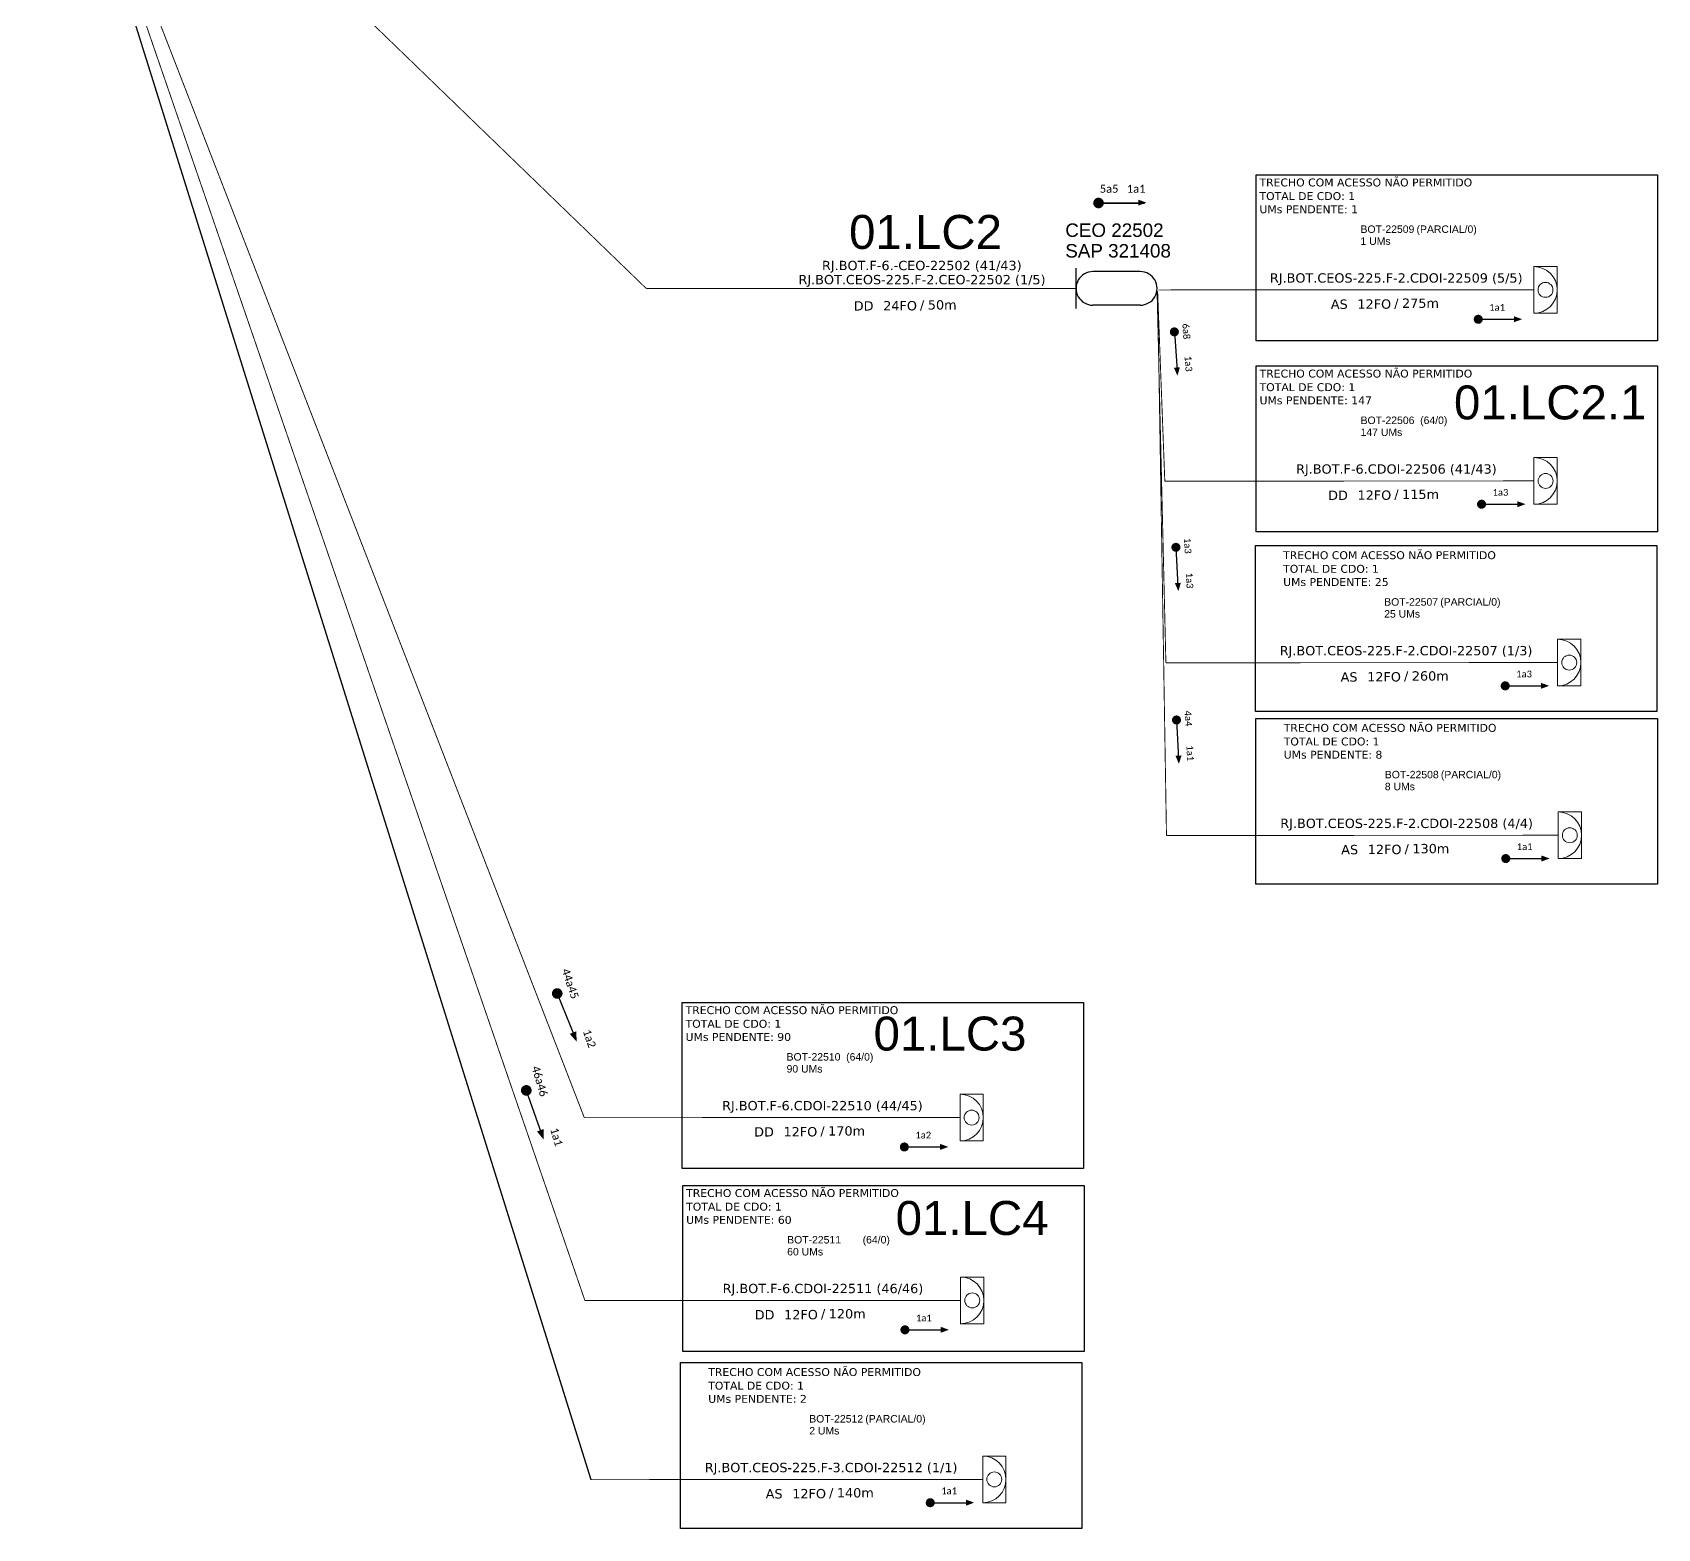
# Model space of a CAD drawing. Header units: millimetres. Extents: x 742 to 1449, y -949 to -211.
# Drawn here: x 859.1 to 1219.1, y -949 to -617.6 of the extents above; entities that cross this region are included whole.
import ezdxf
from ezdxf.enums import TextEntityAlignment as Align

# ---------------------------------------------------------------- set-up
doc = ezdxf.new("R2010")
doc.units = ezdxf.units.MM
doc.header["$LTSCALE"] = 3
for name, color, linetype, lineweight in [("20.0-LEGENDA DOS CDO'S", 1, 'Continuous', 0), ('20.1-CDO_INTERIOR', 1, 'Continuous', 0), ('40.1-ETIQUETAS', 1, 'Continuous', 20)]:
    doc.layers.add(name, color=color, linetype=linetype, lineweight=lineweight)
for name, color, linetype in [('CAP a instalar', 1, 'Continuous'), ('SETA', 7, 'Continuous'), ('surveys', 252, 'Continuous'), ('surveys legendas', 7, 'Continuous'), ('texto', 255, 'Continuous'), ('Txtruas', 150, 'Continuous')]:
    doc.layers.add(name, color=color, linetype=linetype)
doc.styles.add('ARIAL', font='arial.ttf')
doc.styles.add('siredit', font='verdana.ttf')
doc.styles.get("Standard").update_dxf_attribs({"font": 'arial.ttf'})
doc.linetypes.add('FENCELINE1', pattern='A,0.25,-0.1,[133,ltypeshp.shx,S=0.1,R=0,X=-0.1,Y=0],-0.1,1', length=1.45)

# ---------------------------------------------------------------- blocks, each defined once
blk = doc.blocks.new('ETIQUETA_RS5F')
at = {"layer": '40.1-ETIQUETAS', "color": 0, "style": 'siredit'}
blk.add_text('/', height=1.5, dxfattribs=at).set_placement((1.55, -1.95), align=Align.MIDDLE_RIGHT)
for tag, p in [('ETIQUETA_R_SECUNDARIA', (1.18, 2.1)), ('ETIQUETA_R_PRIMARIA', (1.18, 4.1)), ('F_ATIVAS/F_MORTAS', (1.11, -4.24))]:
    blk.add_attdef(tag, text='', height=1.5, dxfattribs=at).set_placement(p, align=Align.MIDDLE_CENTER)
for tag, p in [('TIPO_CABO', (-6.62, -2.12)), ('CAP_CABO', (0.37, -2.09))]:
    blk.add_attdef(tag, text='', height=1.5, dxfattribs=at).set_placement(p, align=Align.MIDDLE_RIGHT)
blk.add_attdef('METROS', text='', height=1.5, dxfattribs=at).set_placement((2.11, -1.95), align=Align.MIDDLE_LEFT)
for tag, p in [('FUSÃO_1', (0.82, -8.39)), ('FUSÃO_2', (0.82, -10.6)), ('FUSÃO_3', (0.82, -12.93)), ('FUSÃO_4', (0.82, -15.14)), ('FUSÃO_5', (0.82, -17.16))]:
    blk.add_attdef(tag, text='', height=1.5, dxfattribs=at).set_placement(p, align=Align.CENTER)
blk = doc.blocks.new('A$C0CDF1BB7')
at = {"layer": 'Txtruas', "color": 1}
blk.add_line((9.78, 5.66), (2.58, 5.66), dxfattribs=at)
for points in [[(0, 0), (0.01, 6.19)], [(9.77, 0.52), (2.57, 0.52)]]:
    blk.add_lwpolyline(points, dxfattribs=at)
for centre, start, end in [((2.57, 3.09), 89.9211, 269.9225), ((9.78, 3.09), 269.9211, 89.9225)]:
    blk.add_arc(centre, 2.57, start, end, dxfattribs=at)
blk = doc.blocks.new('CDOI_INT')
at = {"layer": '20.1-CDO_INTERIOR', "color": 0, "lineweight": 18}
blk.add_lwpolyline([(4.25, -4.25), (4.25, 4.25), (0, 4.25), (0, -4.25)], close=True, dxfattribs=at)
blk.add_circle((2.12, 0), 1.36, dxfattribs=at)
blk.add_arc((0, 0), 4.25, 270, 90, dxfattribs=at)
at = {"layer": "20.0-LEGENDA DOS CDO'S", "color": 0, "style": 'ARIAL'}
for tag, p in [('CDO_N', (-0.08, 10.38)), ('SURVEY', (-0.08, 8.2)), ('SPLITER_1', (21.18, 10.38)), ('SPLITER_2', (21.19, 8.68)), ('SAP', (-0.08, 6.23)), ('1:XX', (5.94, -2.22)), ('UMS', (5.94, -4.24))]:
    blk.add_attdef(tag, p, '', height=1.36, dxfattribs=at)
blk.add_attdef('FIBRAS_UTILIZADAS', text='', height=1.36, dxfattribs=at).set_placement((15.34, 10.38), align=Align.CENTER)

msp = doc.modelspace()

# ---------------------------------------------------------------- linework, layer by layer
at = {"linetype": 'Continuous'}
msp.add_lwpolyline([(859.16, -543.26), (982.82, -938.21)], dxfattribs=at)
at = {"color": 3}
for points in [[(1130.16, -649.14), (1219.07, -649.14), (1219.07, -685.92), (1130.16, -685.92)], [(1130.19, -691.48), (1219.1, -691.48), (1219.1, -728.25), (1130.19, -728.25)], [(1130.02, -731.29), (1218.93, -731.29), (1218.93, -768.06), (1130.02, -768.06)], [(1130.15, -769.55), (1219.07, -769.55), (1219.07, -806.32), (1130.15, -806.32)], [(1003.03, -832.51), (1091.94, -832.51), (1091.94, -869.29), (1003.03, -869.29)], [(1003.16, -873.03), (1092.07, -873.03), (1092.07, -909.8), (1003.16, -909.8)], [(1002.65, -912.26), (1091.56, -912.26), (1091.56, -949.03), (1002.65, -949.03)]]:
    msp.add_lwpolyline(points, close=True, dxfattribs=at)
for points, const_width in [([(1095.27, -654.79, 1), (1095.27, -655.96, 1)], 1.17), ([(1178.89, -681.14, 1), (1179.89, -681.14, 1)], 1), ([(1112.03, -683.43, 1), (1112.1, -684.43, 1)], 1), ([(1179.62, -722.11, 1), (1180.62, -722.11, 1)], 1), ([(1112.39, -731.16, 1), (1112.44, -732.16, 1)], 1), ([(1184.86, -762.35, 1), (1185.86, -762.35, 1)], 1), ([(1112.52, -769.41, 1), (1112.57, -770.41, 1)], 1), ([(1184.99, -800.61, 1), (1185.99, -800.61, 1)], 1), ([(975.13, -829.96, 1), (975.57, -831.05, 1)], 1.18), ([(968.3, -851.42, 1), (968.69, -852.54, 1)], 1.18), ([(1051.75, -864.51, 1), (1052.75, -864.51, 1)], 1), ([(1051.88, -905.02, 1), (1052.88, -905.02, 1)], 1), ([(1057.49, -943.32, 1), (1058.49, -943.32, 1)], 1)]:
    msp.add_lwpolyline(points, format="xyb", close=True, dxfattribs=dict(const_width=const_width))
at = {"layer": 'CAP a instalar', "color": 1, "ltscale": 5, "const_width": 0.2}
for points in [[(859.2, -543.04), (981.35, -858.01)], [(859.2, -543.04), (981.48, -898.52)], [(859.24, -542.97), (995.08, -674.32)], [(995.08, -674.32), (1030.71, -674.32)], [(1030.71, -674.32), (1090.53, -674.32)], [(1108.36, -674.98), (1109.95, -717)], [(1109.95, -717), (1191.74, -716.95)], [(981.35, -858.01), (1064.58, -857.99)], [(981.48, -898.52), (1064.71, -898.51)]]:
    msp.add_lwpolyline(points, dxfattribs=at)
at = {"layer": 'CAP a instalar', "color": 8, "ltscale": 5, "const_width": 0.2}
for points in [[(1108.24, -674.91), (1110.19, -757.24)], [(1108.36, -674.98), (1110.32, -795.5)], [(1108.48, -674.64), (1191.71, -674.62)], [(1110.19, -757.24), (1196.97, -757.19)], [(1110.32, -795.5), (1197.1, -795.45)], [(982.82, -938.21), (1069.6, -938.16)]]:
    msp.add_lwpolyline(points, dxfattribs=at)
at = {"layer": 'SETA'}
for points in [[(1095.31, -655.43), (1105.47, -655.43)], [(1105.47, -655.43), (1095.31, -655.43)], [(1112.07, -683.93), (1112.66, -692.51)], [(1179.39, -681.14), (1187.98, -681.14)], [(1180.12, -722.11), (1188.72, -722.11)], [(1112.41, -731.66), (1112.87, -740.24)], [(1185.36, -762.35), (1193.95, -762.35)], [(1112.54, -769.91), (1113, -778.5)], [(1185.49, -800.61), (1194.08, -800.61)], [(975.35, -830.5), (979.14, -839.93)], [(968.5, -851.98), (971.86, -861.57)], [(1052.25, -864.51), (1060.85, -864.51)], [(1052.38, -905.02), (1060.98, -905.02)], [(1057.99, -943.32), (1066.58, -943.32)]]:
    msp.add_lwpolyline(points, dxfattribs=at)
for points in [[(1096.12, -654.63), (1093.96, -655.42), (1096.12, -656.21)], [(1104.05, -654.63), (1105.88, -655.29), (1104.05, -655.96)], [(1187.29, -680.46), (1189.12, -681.12), (1187.29, -681.79)], [(1113.29, -691.78), (1112.75, -693.65), (1111.96, -691.87)], [(1188.03, -721.43), (1189.86, -722.1), (1188.03, -722.77)], [(1113.51, -739.52), (1112.95, -741.38), (1112.18, -739.59)], [(1193.26, -761.67), (1195.09, -762.34), (1193.26, -763.01)], [(1113.65, -777.77), (1113.08, -779.64), (1112.32, -777.84)], [(1193.39, -799.93), (1195.23, -800.6), (1193.39, -801.26)], [(979.58, -838.88), (979.65, -841.18), (978.12, -839.46)], [(972.35, -860.53), (972.32, -862.84), (970.86, -861.06)], [(1060.16, -863.83), (1061.99, -864.49), (1060.16, -865.16)], [(1060.29, -904.34), (1062.12, -905.01), (1060.29, -905.67)], [(1065.89, -942.64), (1067.72, -943.31), (1065.89, -943.98)]]:
    msp.add_solid(points, dxfattribs=at)

# ---------------------------------------------------------------- block references
at = {"layer": '40.1-ETIQUETAS'}
ref = msp.add_blockref('ETIQUETA_RS5F', (1054.53, -675.25), dxfattribs=dict(at, xscale=1.378472709545349, yscale=1.378472709545349, zscale=1.378472709545349))
ref.add_attrib('ETIQUETA_R_PRIMARIA', 'RJ.BOT.F-6.-CEO-22502 (41/43)', dxfattribs={"color": 0, "height": 2.0677, "style": 'siredit'}).set_placement((1056.12, -669.22), align=Align.MIDDLE_CENTER)
ref.add_attrib('ETIQUETA_R_SECUNDARIA', 'RJ.BOT.CEOS-225.F-2.CEO-22502 (1/5)', dxfattribs={"color": 0, "height": 2.0677, "style": 'siredit'}).set_placement((1056.16, -672.35), align=Align.MIDDLE_CENTER)
ref.add_attrib('TIPO_CABO', 'DD', dxfattribs={"color": 0, "height": 2.068, "style": 'siredit'}).set_placement((1045.41, -678.17), align=Align.MIDDLE_RIGHT)
ref.add_attrib('CAP_CABO', '24FO', dxfattribs={"color": 0, "height": 2.068, "style": 'siredit'}).set_placement((1055.04, -678.13), align=Align.MIDDLE_RIGHT)
ref.add_attrib('METROS', '50m', dxfattribs={"color": 0, "height": 2.068, "style": 'siredit'}).set_placement((1057.45, -677.94), align=Align.MIDDLE_LEFT)
at = {"layer": 'CAP a instalar', "color": 8, "linetype": 'FENCELINE1', "ltscale": 7}
ref = msp.add_blockref('CDOI_INT', (1191.71, -674.62), dxfattribs=dict(at, xscale=1.21541625498503, yscale=1.21541625498503, zscale=1.21541625498503))
ref.add_attrib('CDO_N', 'BOT-22509', (1153.3, -662), dxfattribs={"layer": "20.0-LEGENDA DOS CDO'S", "color": 0, "height": 1.653, "style": 'ARIAL'})
ref.add_attrib('FIBRAS_UTILIZADAS', '         (PARCIAL/0)', dxfattribs={"layer": "20.0-LEGENDA DOS CDO'S", "color": 0, "height": 1.6533, "style": 'ARIAL'}).set_placement((1169.5, -662), align=Align.CENTER)
ref.add_attrib('SURVEY', '1 UMs', (1153.3, -664.66), dxfattribs={"layer": "20.0-LEGENDA DOS CDO'S", "color": 0, "height": 1.653, "style": 'ARIAL'})
ref = msp.add_blockref('ETIQUETA_RS5F', (1159.59, -674.88), dxfattribs=dict(at, xscale=1.378472709545349, yscale=1.378472709545349, zscale=1.378472709545349))
ref.add_attrib('ETIQUETA_R_SECUNDARIA', 'RJ.BOT.CEOS-225.F-2.CDOI-22509 (5/5)', dxfattribs={"layer": '40.1-ETIQUETAS', "color": 0, "height": 2.0677, "style": 'siredit'}).set_placement((1161.22, -671.98), align=Align.MIDDLE_CENTER)
ref.add_attrib('TIPO_CABO', 'AS', dxfattribs={"layer": '40.1-ETIQUETAS', "color": 0, "height": 2.068, "style": 'siredit'}).set_placement((1150.47, -677.8), align=Align.MIDDLE_RIGHT)
ref.add_attrib('CAP_CABO', '12FO', dxfattribs={"layer": '40.1-ETIQUETAS', "color": 0, "height": 2.068, "style": 'siredit'}).set_placement((1160.09, -677.76), align=Align.MIDDLE_RIGHT)
ref.add_attrib('METROS', '275m', dxfattribs={"layer": '40.1-ETIQUETAS', "color": 0, "height": 2.068, "style": 'siredit'}).set_placement((1162.5, -677.57), align=Align.MIDDLE_LEFT)
at = {"layer": 'CAP a instalar', "linetype": 'FENCELINE1', "ltscale": 7}
ref = msp.add_blockref('CDOI_INT', (1191.74, -716.95), dxfattribs=dict(at, xscale=1.21541625498503, yscale=1.21541625498503, zscale=1.21541625498503))
ref.add_attrib('CDO_N', 'BOT-22506', (1153.32, -704.34), dxfattribs={"layer": "20.0-LEGENDA DOS CDO'S", "color": 0, "height": 1.653, "style": 'ARIAL'})
ref.add_attrib('FIBRAS_UTILIZADAS', '(64/0)', dxfattribs={"layer": "20.0-LEGENDA DOS CDO'S", "color": 0, "height": 1.653, "style": 'ARIAL'}).set_placement((1169.53, -704.34), align=Align.CENTER)
ref.add_attrib('SURVEY', '147 UMs', (1153.32, -706.99), dxfattribs={"layer": "20.0-LEGENDA DOS CDO'S", "color": 0, "height": 1.653, "style": 'ARIAL'})
ref = msp.add_blockref('ETIQUETA_RS5F', (1159.61, -717.21), dxfattribs=dict(at, xscale=1.378472709545349, yscale=1.378472709545349, zscale=1.378472709545349))
ref.add_attrib('ETIQUETA_R_SECUNDARIA', 'RJ.BOT.F-6.CDOI-22506 (41/43)', dxfattribs={"layer": '40.1-ETIQUETAS', "color": 0, "height": 2.0677, "style": 'siredit'}).set_placement((1161.25, -714.31), align=Align.MIDDLE_CENTER)
ref.add_attrib('TIPO_CABO', 'DD', dxfattribs={"layer": '40.1-ETIQUETAS', "color": 0, "height": 2.068, "style": 'siredit'}).set_placement((1150.5, -720.13), align=Align.MIDDLE_RIGHT)
ref.add_attrib('CAP_CABO', '12FO', dxfattribs={"layer": '40.1-ETIQUETAS', "color": 0, "height": 2.068, "style": 'siredit'}).set_placement((1160.12, -720.1), align=Align.MIDDLE_RIGHT)
ref.add_attrib('METROS', '115m', dxfattribs={"layer": '40.1-ETIQUETAS', "color": 0, "height": 2.068, "style": 'siredit'}).set_placement((1162.53, -719.91), align=Align.MIDDLE_LEFT)
at = {"layer": 'CAP a instalar', "color": 8, "ltscale": 5}
ref = msp.add_blockref('CDOI_INT', (1196.97, -757.19), dxfattribs=dict(at, xscale=1.21541625498503, yscale=1.21541625498503, zscale=1.21541625498503))
ref.add_attrib('CDO_N', 'BOT-22507', (1158.55, -744.58), dxfattribs={"layer": "20.0-LEGENDA DOS CDO'S", "color": 0, "height": 1.653, "style": 'ARIAL'})
ref.add_attrib('FIBRAS_UTILIZADAS', '         (PARCIAL/0)', dxfattribs={"layer": "20.0-LEGENDA DOS CDO'S", "color": 0, "height": 1.6533, "style": 'ARIAL'}).set_placement((1174.76, -744.58), align=Align.CENTER)
ref.add_attrib('SURVEY', '25 UMs', (1158.55, -747.23), dxfattribs={"layer": "20.0-LEGENDA DOS CDO'S", "color": 0, "height": 1.653, "style": 'ARIAL'})
ref = msp.add_blockref('ETIQUETA_RS5F', (1161.76, -757.45), dxfattribs=dict(at, xscale=1.378472709545349, yscale=1.378472709545349, zscale=1.378472709545349))
ref.add_attrib('ETIQUETA_R_SECUNDARIA', 'RJ.BOT.CEOS-225.F-2.CDOI-22507 (1/3)', dxfattribs={"layer": '40.1-ETIQUETAS', "color": 0, "height": 2.0677, "style": 'siredit'}).set_placement((1163.39, -754.55), align=Align.MIDDLE_CENTER)
ref.add_attrib('TIPO_CABO', 'AS', dxfattribs={"layer": '40.1-ETIQUETAS', "color": 0, "height": 2.068, "style": 'siredit'}).set_placement((1152.64, -760.37), align=Align.MIDDLE_RIGHT)
ref.add_attrib('CAP_CABO', '12FO', dxfattribs={"layer": '40.1-ETIQUETAS', "color": 0, "height": 2.068, "style": 'siredit'}).set_placement((1162.26, -760.34), align=Align.MIDDLE_RIGHT)
ref.add_attrib('METROS', '260m', dxfattribs={"layer": '40.1-ETIQUETAS', "color": 0, "height": 2.068, "style": 'siredit'}).set_placement((1164.67, -760.15), align=Align.MIDDLE_LEFT)
ref = msp.add_blockref('CDOI_INT', (1197.1, -795.45), dxfattribs=dict(at, xscale=1.21541625498503, yscale=1.21541625498503, zscale=1.21541625498503))
ref.add_attrib('CDO_N', 'BOT-22508', (1158.69, -782.83), dxfattribs={"layer": "20.0-LEGENDA DOS CDO'S", "color": 0, "height": 1.653, "style": 'ARIAL'})
ref.add_attrib('FIBRAS_UTILIZADAS', '         (PARCIAL/0)', dxfattribs={"layer": "20.0-LEGENDA DOS CDO'S", "color": 0, "height": 1.6533, "style": 'ARIAL'}).set_placement((1174.89, -782.83), align=Align.CENTER)
ref.add_attrib('SURVEY', '8 UMs', (1158.69, -785.48), dxfattribs={"layer": "20.0-LEGENDA DOS CDO'S", "color": 0, "height": 1.653, "style": 'ARIAL'})
ref = msp.add_blockref('ETIQUETA_RS5F', (1161.89, -795.71), dxfattribs=dict(at, xscale=1.378472709545349, yscale=1.378472709545349, zscale=1.378472709545349))
ref.add_attrib('ETIQUETA_R_SECUNDARIA', 'RJ.BOT.CEOS-225.F-2.CDOI-22508 (4/4)', dxfattribs={"layer": '40.1-ETIQUETAS', "color": 0, "height": 2.0677, "style": 'siredit'}).set_placement((1163.52, -792.81), align=Align.MIDDLE_CENTER)
ref.add_attrib('TIPO_CABO', 'AS', dxfattribs={"layer": '40.1-ETIQUETAS', "color": 0, "height": 2.068, "style": 'siredit'}).set_placement((1152.77, -798.62), align=Align.MIDDLE_RIGHT)
ref.add_attrib('CAP_CABO', '12FO', dxfattribs={"layer": '40.1-ETIQUETAS', "color": 0, "height": 2.068, "style": 'siredit'}).set_placement((1162.39, -798.59), align=Align.MIDDLE_RIGHT)
ref.add_attrib('METROS', '130m', dxfattribs={"layer": '40.1-ETIQUETAS', "color": 0, "height": 2.068, "style": 'siredit'}).set_placement((1164.8, -798.4), align=Align.MIDDLE_LEFT)
at = {"layer": 'CAP a instalar', "linetype": 'FENCELINE1', "ltscale": 7}
ref = msp.add_blockref('CDOI_INT', (1064.58, -857.99), dxfattribs=dict(at, xscale=1.21541625498503, yscale=1.21541625498503, zscale=1.21541625498503))
ref.add_attrib('CDO_N', 'BOT-22510', (1026.16, -845.37), dxfattribs={"layer": "20.0-LEGENDA DOS CDO'S", "color": 0, "height": 1.653, "style": 'ARIAL'})
ref.add_attrib('FIBRAS_UTILIZADAS', '(64/0)', dxfattribs={"layer": "20.0-LEGENDA DOS CDO'S", "color": 0, "height": 1.653, "style": 'ARIAL'}).set_placement((1042.37, -845.37), align=Align.CENTER)
ref.add_attrib('SURVEY', '90 UMs', (1026.16, -848.02), dxfattribs={"layer": "20.0-LEGENDA DOS CDO'S", "color": 0, "height": 1.653, "style": 'ARIAL'})
ref = msp.add_blockref('ETIQUETA_RS5F', (1032.46, -858.25), dxfattribs=dict(at, xscale=1.378472709545349, yscale=1.378472709545349, zscale=1.378472709545349))
ref.add_attrib('ETIQUETA_R_SECUNDARIA', 'RJ.BOT.F-6.CDOI-22510 (44/45)', dxfattribs={"layer": '40.1-ETIQUETAS', "color": 0, "height": 2.0677, "style": 'siredit'}).set_placement((1034.09, -855.35), align=Align.MIDDLE_CENTER)
ref.add_attrib('TIPO_CABO', 'DD', dxfattribs={"layer": '40.1-ETIQUETAS', "color": 0, "height": 2.068, "style": 'siredit'}).set_placement((1023.34, -861.16), align=Align.MIDDLE_RIGHT)
ref.add_attrib('CAP_CABO', '12FO', dxfattribs={"layer": '40.1-ETIQUETAS', "color": 0, "height": 2.068, "style": 'siredit'}).set_placement((1032.96, -861.13), align=Align.MIDDLE_RIGHT)
ref.add_attrib('METROS', '170m', dxfattribs={"layer": '40.1-ETIQUETAS', "color": 0, "height": 2.068, "style": 'siredit'}).set_placement((1035.37, -860.94), align=Align.MIDDLE_LEFT)
at = {"layer": 'CAP a instalar', "color": 1, "ltscale": 5}
ref = msp.add_blockref('CDOI_INT', (1064.71, -898.51), dxfattribs=dict(at, xscale=1.21541625498503, yscale=1.21541625498503, zscale=1.21541625498503))
ref.add_attrib('CDO_N', 'BOT-22511', (1026.29, -885.89), dxfattribs={"layer": "20.0-LEGENDA DOS CDO'S", "color": 0, "height": 1.653, "style": 'ARIAL'})
ref.add_attrib('FIBRAS_UTILIZADAS', '           (64/0)', dxfattribs={"layer": "20.0-LEGENDA DOS CDO'S", "color": 0, "height": 1.6533, "style": 'ARIAL'}).set_placement((1042.5, -885.89), align=Align.CENTER)
ref.add_attrib('SURVEY', '60 UMs', (1026.29, -888.54), dxfattribs={"layer": "20.0-LEGENDA DOS CDO'S", "color": 0, "height": 1.653, "style": 'ARIAL'})
ref = msp.add_blockref('ETIQUETA_RS5F', (1032.59, -898.76), dxfattribs=dict(at, xscale=1.378472709545349, yscale=1.378472709545349, zscale=1.378472709545349))
ref.add_attrib('ETIQUETA_R_SECUNDARIA', 'RJ.BOT.F-6.CDOI-22511 (46/46)', dxfattribs={"layer": '40.1-ETIQUETAS', "color": 0, "height": 2.0677, "style": 'siredit'}).set_placement((1034.22, -895.86), align=Align.MIDDLE_CENTER)
ref.add_attrib('TIPO_CABO', 'DD', dxfattribs={"layer": '40.1-ETIQUETAS', "color": 0, "height": 2.068, "style": 'siredit'}).set_placement((1023.47, -901.68), align=Align.MIDDLE_RIGHT)
ref.add_attrib('CAP_CABO', '12FO', dxfattribs={"layer": '40.1-ETIQUETAS', "color": 0, "height": 2.068, "style": 'siredit'}).set_placement((1033.09, -901.65), align=Align.MIDDLE_RIGHT)
ref.add_attrib('METROS', '120m', dxfattribs={"layer": '40.1-ETIQUETAS', "color": 0, "height": 2.068, "style": 'siredit'}).set_placement((1035.5, -901.46), align=Align.MIDDLE_LEFT)
at = {"layer": 'CAP a instalar', "color": 8, "ltscale": 5}
ref = msp.add_blockref('CDOI_INT', (1069.6, -938.16), dxfattribs=dict(at, xscale=1.21541625498503, yscale=1.21541625498503, zscale=1.21541625498503))
ref.add_attrib('CDO_N', 'BOT-22512', (1031.18, -925.55), dxfattribs={"layer": "20.0-LEGENDA DOS CDO'S", "color": 0, "height": 1.653, "style": 'ARIAL'})
ref.add_attrib('FIBRAS_UTILIZADAS', '         (PARCIAL/0)', dxfattribs={"layer": "20.0-LEGENDA DOS CDO'S", "color": 0, "height": 1.6533, "style": 'ARIAL'}).set_placement((1047.39, -925.55), align=Align.CENTER)
ref.add_attrib('SURVEY', '2 UMs', (1031.18, -928.2), dxfattribs={"layer": "20.0-LEGENDA DOS CDO'S", "color": 0, "height": 1.653, "style": 'ARIAL'})
ref = msp.add_blockref('ETIQUETA_RS5F', (1034.39, -938.42), dxfattribs=dict(at, xscale=1.378472709545349, yscale=1.378472709545349, zscale=1.378472709545349))
ref.add_attrib('ETIQUETA_R_SECUNDARIA', 'RJ.BOT.CEOS-225.F-3.CDOI-22512 (1/1)', dxfattribs={"layer": '40.1-ETIQUETAS', "color": 0, "height": 2.0677, "style": 'siredit'}).set_placement((1036.02, -935.52), align=Align.MIDDLE_CENTER)
ref.add_attrib('TIPO_CABO', 'AS', dxfattribs={"layer": '40.1-ETIQUETAS', "color": 0, "height": 2.068, "style": 'siredit'}).set_placement((1025.27, -941.34), align=Align.MIDDLE_RIGHT)
ref.add_attrib('CAP_CABO', '12FO', dxfattribs={"layer": '40.1-ETIQUETAS', "color": 0, "height": 2.068, "style": 'siredit'}).set_placement((1034.89, -941.31), align=Align.MIDDLE_RIGHT)
ref.add_attrib('METROS', '140m', dxfattribs={"layer": '40.1-ETIQUETAS', "color": 0, "height": 2.068, "style": 'siredit'}).set_placement((1037.3, -941.12), align=Align.MIDDLE_LEFT)
at = {"layer": 'surveys', "linetype": 'FENCELINE1', "ltscale": 500, "xscale": 1.452576487902888, "yscale": 1.452576487902888, "zscale": 1.452576487902843}
msp.add_blockref('A$C0CDF1BB7', (1090.29, -678.78), dxfattribs=at)

# ---------------------------------------------------------------- texts
at = {"color": 3, "style": 'siredit'}
for s, p in [('TRECHO COM ACESSO NÃO PERMITIDO', (1130.92, -651.7)), ('TOTAL DE CDO: 1', (1130.92, -654.72)), ('UMs PENDENTE: 1', (1130.92, -657.64)), ('TRECHO COM ACESSO NÃO PERMITIDO', (1130.94, -694.04)), ('TOTAL DE CDO: 1', (1130.94, -697.05)), ('UMs PENDENTE: 147', (1130.94, -699.98)), ('TRECHO COM ACESSO NÃO PERMITIDO', (1136.17, -734.28)), ('TOTAL DE CDO: 1', (1136.17, -737.29)), ('UMs PENDENTE: 25', (1136.17, -740.22)), ('TRECHO COM ACESSO NÃO PERMITIDO', (1136.3, -772.53)), ('TOTAL DE CDO: 1', (1136.3, -775.55)), ('UMs PENDENTE: 8', (1136.3, -778.47)), ('TRECHO COM ACESSO NÃO PERMITIDO', (1003.78, -835.07)), ('TOTAL DE CDO: 1', (1003.78, -838.09)), ('UMs PENDENTE: 90', (1003.78, -841.01)), ('TRECHO COM ACESSO NÃO PERMITIDO', (1003.91, -875.59)), ('TOTAL DE CDO: 1', (1003.91, -878.6)), ('UMs PENDENTE: 60', (1003.91, -881.53)), ('TRECHO COM ACESSO NÃO PERMITIDO', (1008.8, -915.25)), ('TOTAL DE CDO: 1', (1008.8, -918.26)), ('UMs PENDENTE: 2', (1008.8, -921.19))]:
    msp.add_text(s, height=1.7496, dxfattribs=at).set_placement(p)
at = {"char_height": 1.5, "width": 25.3588, "attachment_point": 5}
for s, insert in [('\\C7;\\fCalibri|b0|i0|c0|p34;  1a1', (1183.04, -678.51)), ('\\C7;\\fCalibri|b0|i0|c0|p34;  1a3', (1183.78, -719.49)), ('\\C7;\\fCalibri|b0|i0|c0|p34;  1a3', (1189.01, -759.73)), ('\\C7;\\fCalibri|b0|i0|c0|p34;  1a1', (1189.14, -797.98)), ('\\C7;\\fCalibri|b0|i0|c0|p34;  1a2', (1055.91, -861.88)), ('\\C7;\\fCalibri|b0|i0|c0|p34;  1a1', (1056.04, -902.39)), ('\\C7;\\fCalibri|b0|i0|c0|p34;  1a1', (1061.64, -940.7))]:
    msp.add_mtext(s, dxfattribs=dict(at, insert=insert))
for s, insert, rotation in [('\\C7;\\fCalibri|b0|i0|c0|p34;6a8       1a3', (1114.94, -687.4), 273.948), ('\\C7;\\fCalibri|b0|i0|c0|p34;1a3        1a3', (1115.23, -735.17), 273.0661), ('\\C7;\\fCalibri|b0|i0|c0|p34;4a4        1a1', (1115.36, -773.42), 273.0661)]:
    msp.add_mtext(s, dxfattribs=dict(at, insert=insert, rotation=rotation))
at = {"layer": 'surveys legendas', "color": 0}
for s, p in [('CEO 22502', (1087.9, -662.89)), ('SAP 321408', (1087.9, -667.45))]:
    msp.add_text(s, height=2.983, dxfattribs=at).set_placement(p)
at = {"layer": 'texto', "insert": (1100.61, -652.23), "char_height": 1.7727, "width": 29.9695, "attachment_point": 5}
msp.add_mtext('\\C7;\\fCalibri|b0|i0|c0|p34;5a5   1a1', dxfattribs=at)
at = {"layer": 'texto', "color": 3, "width": 44.8124, "attachment_point": 5}
for s, insert, char_height in [('\\fArial|b0|i0|c0|p0;01.LC2', (1056.94, -661.84), 7.5207), ('01.LC2.1', (1195.33, -699.61), 7.521), ('01.LC3', (1062.36, -839.44), 7.521), ('01.LC4', (1067.26, -880.29), 7.521)]:
    msp.add_mtext(s, dxfattribs=dict(at, insert=insert, char_height=char_height))
at = {"layer": 'texto', "char_height": 1.7727, "width": 29.9695, "attachment_point": 5}
for s, insert, rotation in [('\\C7;\\fCalibri|b0|i0|c0|p34;44a45', (978.24, -828.32), 288.835), ('\\C7;\\fCalibri|b0|i0|c0|p34;1a2', (982.5, -840.5), 288.835), ('\\C7;\\fCalibri|b0|i0|c0|p34;46a46', (971.48, -849.93), 286.2558), ('\\C7;\\fCalibri|b0|i0|c0|p34;1a1', (975.19, -862.29), 286.2558)]:
    msp.add_mtext(s, dxfattribs=dict(at, insert=insert, rotation=rotation))

doc.saveas('drawing.dxf')
